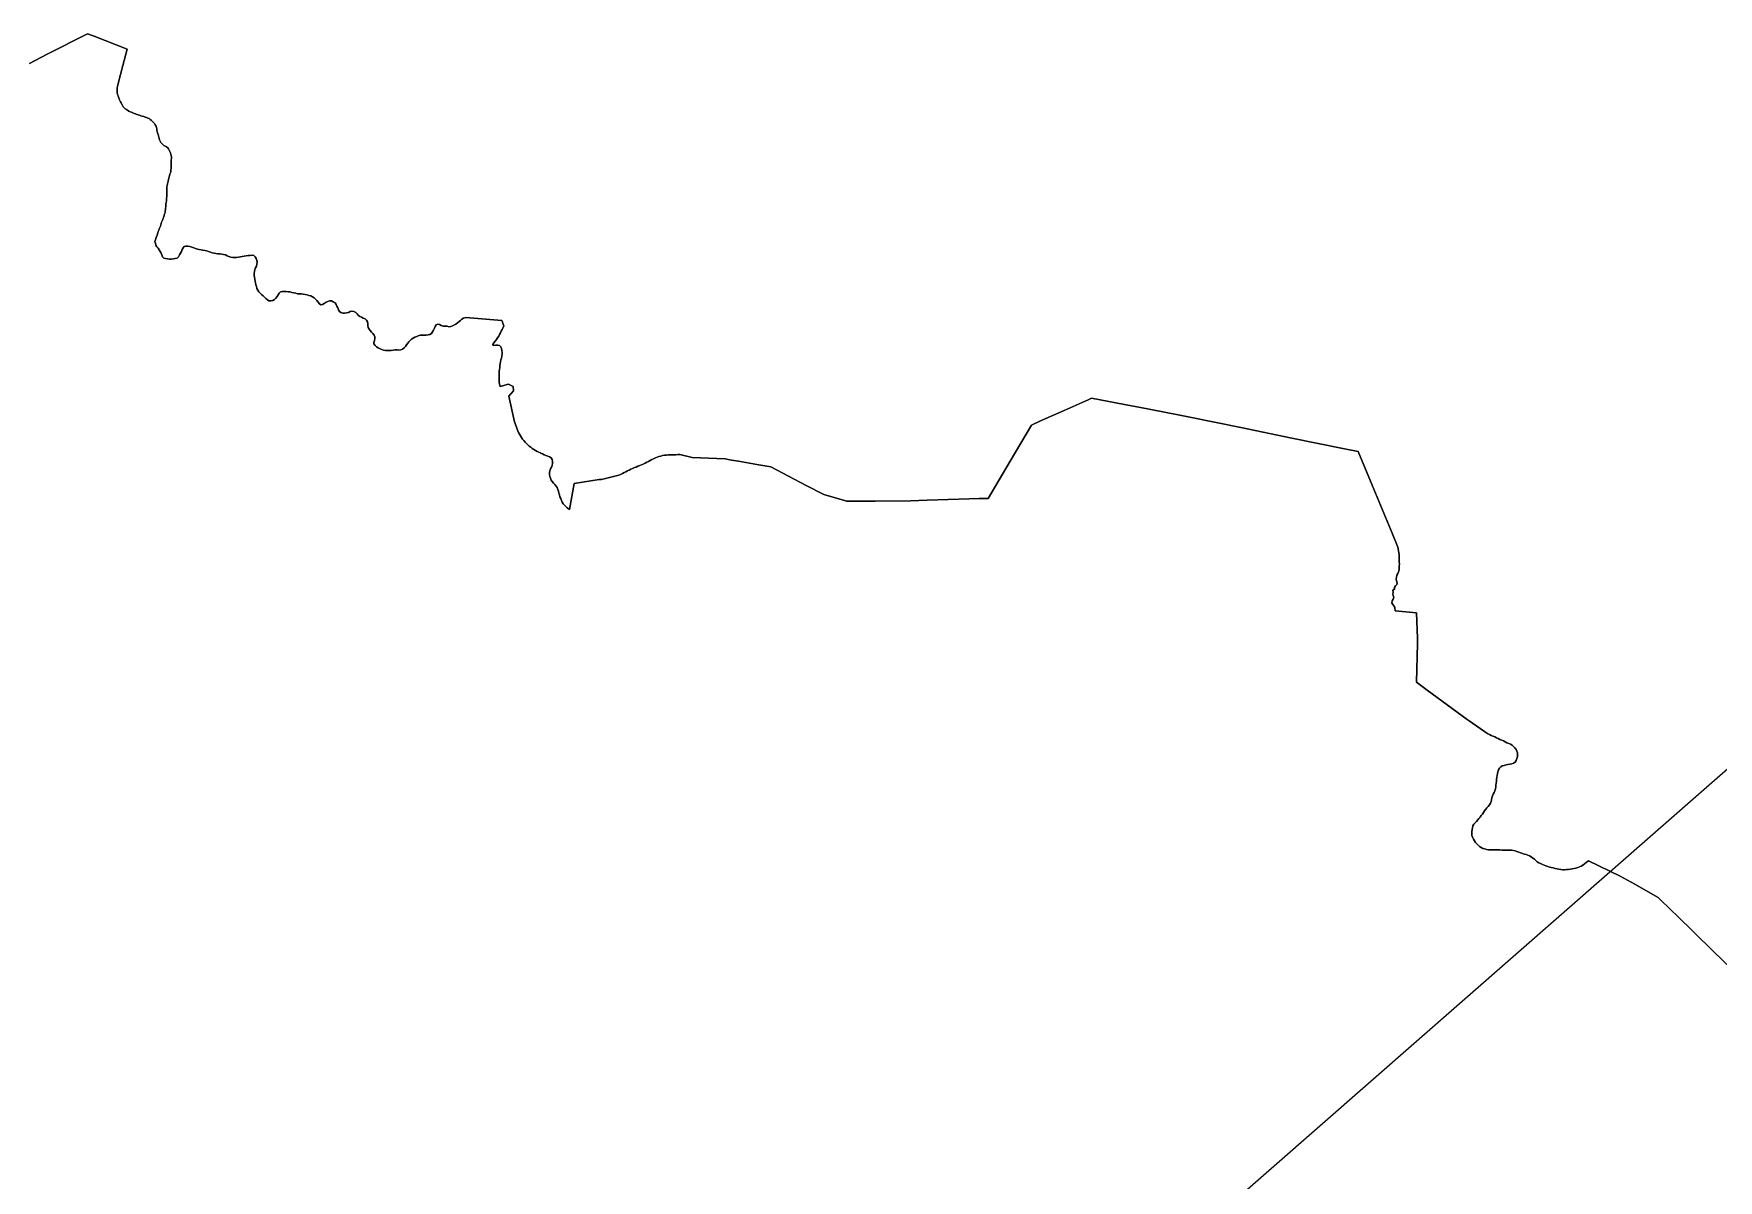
# Model space of a CAD drawing. Extents: x -312 to 667, y -1017 to 963.
# Drawn here: x -139.6 to -0.8, y 509.8 to 604.3 of the extents above; entities that cross this region are included whole.
import ezdxf

# ---------------------------------------------------------------- set-up
doc = ezdxf.new("R2010")
doc.units = 0
doc.header["$MEASUREMENT"] = 0
doc.layers.add('AEROVIAS', color=96, linetype='CONTINUOUS')
doc.layers.add('LINEAS_DE_MAPA', color=7, linetype='CONTINUOUS')

msp = doc.modelspace()

# ---------------------------------------------------------------- linework, layer by layer
at = {"layer": 'AEROVIAS'}
msp.add_line((13.24, 555.28), (-41.58, 507.26), dxfattribs=at)
at = {"layer": 'LINEAS_DE_MAPA', "color": 7}
for points in [[(-19.35, 546.39), (-19.48, 546.45), (-19.62, 546.51), (-19.76, 546.58), (-21.3, 547.64), (-21.46, 547.75), (-24.75, 550.18), (-25.63, 550.83), (-25.56, 554.02), (-25.55, 554.47), (-25.65, 556.54), (-27.4, 556.73), (-27.44, 556.98), (-27.5, 557.12), (-27.59, 557.25), (-27.67, 557.39), (-27.64, 557.54), (-27.57, 557.68), (-27.52, 557.84), (-27.54, 557.91), (-27.56, 557.98), (-27.6, 558.1), (-27.56, 558.26), (-27.58, 558.41), (-27.45, 558.51), (-27.46, 558.64), (-27.38, 558.78), (-27.26, 558.88), (-27.24, 559.03), (-27.28, 559.19), (-27.32, 559.34), (-27.3, 559.5), (-27.25, 559.65), (-27.18, 559.79), (-27.12, 559.94), (-27.07, 560.09), (-27.07, 560.24), (-27.06, 560.4), (-27.05, 560.56), (-27.06, 560.72), (-27.06, 560.87), (-27.08, 561.03), (-27.08, 561.19), (-27.08, 561.35), (-27.1, 561.5), (-27.12, 561.66), (-27.15, 561.82), (-27.17, 561.97), (-27.65, 563.11), (-29.3, 567.07), (-30.46, 569.84), (-31.72, 570.1), (-35.92, 570.96), (-40.12, 571.82), (-44.32, 572.68), (-45.27, 572.88), (-48.53, 573.51), (-48.98, 573.59), (-52.42, 574.25), (-52.71, 574.12), (-54.69, 573.24), (-56.63, 572.37), (-57.38, 572.03), (-59.14, 569.05), (-60.95, 565.99), (-61.68, 565.97), (-62.52, 565.94), (-65.97, 565.83), (-67.35, 565.78), (-70.25, 565.77), (-72.62, 565.75), (-72.79, 565.8), (-74.49, 566.3), (-75.93, 567.05), (-78.85, 568.59), (-80.01, 568.79), (-81.51, 569.05), (-82.1, 569.15), (-82.61, 569.24), (-85.33, 569.35), (-86.35, 569.6), (-86.51, 569.6), (-86.67, 569.59), (-86.83, 569.59), (-86.99, 569.59), (-87.15, 569.59), (-87.3, 569.57), (-87.46, 569.56), (-87.62, 569.54), (-87.77, 569.52), (-87.93, 569.48), (-88.08, 569.44), (-88.23, 569.38), (-88.37, 569.32), (-88.52, 569.26), (-88.66, 569.19), (-88.8, 569.12), (-88.94, 569.04), (-89.08, 568.96), (-89.22, 568.88), (-89.36, 568.81), (-89.5, 568.75), (-89.65, 568.69), (-89.8, 568.63), (-89.94, 568.57), (-90.09, 568.52), (-90.24, 568.46), (-90.38, 568.39), (-90.52, 568.32), (-90.67, 568.25), (-90.81, 568.18), (-90.95, 568.11), (-91.09, 568.03), (-91.23, 567.96), (-91.37, 567.89), (-92.82, 567.55), (-92.99, 567.53), (-95.07, 567.21), (-95.45, 565.06), (-95.64, 565.2), (-95.75, 565.31), (-95.86, 565.43), (-95.96, 565.54), (-96.04, 565.68), (-96.11, 565.82), (-96.17, 565.97), (-96.23, 566.12), (-96.28, 566.27), (-96.32, 566.42), (-96.36, 566.57), (-96.4, 566.73), (-96.46, 566.87), (-96.55, 567), (-96.65, 567.13), (-96.76, 567.25), (-96.86, 567.37), (-96.96, 567.49), (-97.02, 567.64), (-97.06, 567.79), (-97.08, 567.95), (-97.09, 568.11), (-97.06, 568.26), (-97, 568.41), (-96.93, 568.56), (-96.88, 568.71), (-96.85, 568.86), (-96.85, 569.03), (-96.88, 569.19), (-96.96, 569.32), (-97.08, 569.4), (-97.24, 569.46), (-97.39, 569.53), (-97.54, 569.59), (-97.68, 569.66), (-97.83, 569.72), (-97.84, 569.73), (-97.97, 569.79), (-98.11, 569.86), (-98.24, 569.94), (-98.38, 570.02), (-98.51, 570.11), (-98.64, 570.21), (-98.77, 570.3), (-98.89, 570.4), (-99, 570.51), (-99.11, 570.63), (-99.21, 570.75), (-99.31, 570.88), (-99.4, 571), (-99.49, 571.14), (-99.57, 571.27), (-99.64, 571.41), (-99.71, 571.56), (-99.77, 571.7), (-99.82, 571.85), (-99.88, 572), (-99.93, 572.15), (-99.99, 572.3), (-100.45, 574.4), (-100.07, 574.86), (-100.08, 575.21), (-100.47, 575.39), (-101.16, 575.22), (-101.25, 575.51), (-101.25, 575.67), (-101.24, 575.83), (-101.24, 575.99), (-101.25, 576.14), (-101.25, 576.3), (-101.23, 576.46), (-101.21, 576.61), (-101.19, 576.77), (-101.18, 576.93), (-101.17, 577.09), (-101.14, 577.24), (-101.1, 577.4), (-101.06, 577.55), (-101.03, 577.71), (-101.01, 577.79), (-101, 577.86), (-101, 578.02), (-101.01, 578.18), (-101.05, 578.33), (-101.1, 578.49), (-101.21, 578.59), (-101.37, 578.62), (-101.55, 578.61), (-101.73, 578.59), (-101.75, 578.67), (-101.67, 578.8), (-101.56, 578.95), (-101.46, 579.09), (-101.37, 579.22), (-101.28, 579.35), (-101.21, 579.49), (-101.14, 579.64), (-101.07, 579.78), (-101, 579.92), (-100.92, 580.07), (-100.87, 580.21), (-100.9, 580.36), (-100.96, 580.51), (-101.03, 580.66), (-104, 580.9), (-104.18, 580.85), (-104.33, 580.75), (-104.43, 580.66), (-104.55, 580.56), (-104.67, 580.46), (-104.8, 580.36), (-104.93, 580.28), (-105.08, 580.21), (-105.23, 580.16), (-105.38, 580.14), (-105.54, 580.17), (-105.7, 580.18), (-105.86, 580.19), (-106.01, 580.24), (-106.15, 580.33), (-106.29, 580.36), (-106.43, 580.28), (-106.51, 580.15), (-106.58, 580.01), (-106.65, 579.86), (-106.73, 579.72), (-106.83, 579.59), (-106.95, 579.5), (-107.1, 579.46), (-107.26, 579.44), (-107.42, 579.44), (-107.58, 579.45), (-107.74, 579.44), (-107.92, 579.39), (-108.04, 579.34), (-108.18, 579.27), (-108.33, 579.2), (-108.46, 579.12), (-108.58, 579.01), (-108.68, 578.89), (-108.78, 578.77), (-108.87, 578.64), (-108.97, 578.51), (-109.08, 578.4), (-109.21, 578.29), (-109.34, 578.22), (-109.5, 578.21), (-109.66, 578.22), (-109.82, 578.22), (-109.98, 578.21), (-110.13, 578.19), (-110.29, 578.18), (-110.45, 578.18), (-110.61, 578.18), (-110.76, 578.2), (-110.91, 578.25), (-111.06, 578.32), (-111.2, 578.39), (-111.34, 578.48), (-111.47, 578.58), (-111.57, 578.72), (-111.58, 578.84), (-111.52, 579), (-111.49, 579.16), (-111.48, 579.31), (-111.55, 579.45), (-111.66, 579.58), (-111.76, 579.7), (-111.86, 579.82), (-111.96, 579.94), (-112.03, 580.08), (-112.06, 580.24), (-112.06, 580.4), (-112.08, 580.55), (-112.17, 580.68), (-112.29, 580.79), (-112.44, 580.85), (-112.58, 580.92), (-112.72, 580.99), (-112.86, 581.08), (-112.95, 581.21), (-113.06, 581.32), (-113.21, 581.38), (-113.37, 581.42), (-113.52, 581.4), (-113.66, 581.32), (-113.81, 581.27), (-114, 581.25), (-114.13, 581.26), (-114.28, 581.3), (-114.4, 581.4), (-114.48, 581.54), (-114.55, 581.69), (-114.61, 581.84), (-114.68, 581.98), (-114.77, 582.1), (-114.91, 582.19), (-115.06, 582.26), (-115.21, 582.27), (-115.36, 582.22), (-115.51, 582.15), (-115.65, 582.06), (-115.8, 581.96), (-115.93, 581.95), (-116.04, 582.03), (-116.15, 582.16), (-116.26, 582.29), (-116.38, 582.4), (-116.5, 582.51), (-116.63, 582.6), (-116.77, 582.67), (-116.92, 582.72), (-117.07, 582.77), (-117.23, 582.8), (-117.4, 582.83), (-117.54, 582.84), (-117.7, 582.85), (-117.86, 582.86), (-118.01, 582.89), (-118.17, 582.93), (-118.32, 582.97), (-118.47, 583), (-118.63, 583.02), (-118.8, 583.04), (-118.96, 583.05), (-119.12, 583.04), (-119.26, 583), (-119.37, 582.9), (-119.46, 582.77), (-119.55, 582.62), (-119.66, 582.5), (-119.77, 582.38), (-119.9, 582.3), (-120.06, 582.26), (-120.22, 582.28), (-120.34, 582.35), (-120.47, 582.47), (-120.58, 582.58), (-120.7, 582.68), (-120.83, 582.79), (-120.95, 582.89), (-121.06, 583.02), (-121.13, 583.14), (-121.2, 583.29), (-121.25, 583.44), (-121.29, 583.59), (-121.33, 583.75), (-121.36, 583.9), (-121.38, 584.06), (-121.4, 584.22), (-121.42, 584.37), (-121.42, 584.53), (-121.41, 584.69), (-121.38, 584.84), (-121.31, 584.99), (-121.24, 585.13), (-121.2, 585.29), (-121.19, 585.45), (-121.22, 585.6), (-121.28, 585.76), (-121.36, 585.91), (-121.47, 586.01), (-121.61, 586.04), (-121.77, 586.02), (-121.94, 586), (-122.1, 585.98), (-122.26, 585.95), (-122.41, 585.92), (-122.57, 585.89), (-122.72, 585.87), (-122.88, 585.85), (-123.04, 585.84), (-123.2, 585.85), (-123.36, 585.87), (-123.51, 585.92), (-123.65, 585.99), (-123.79, 586.06), (-123.95, 586.1), (-124.1, 586.12), (-124.26, 586.14), (-124.42, 586.15), (-124.58, 586.17), (-124.73, 586.2), (-124.88, 586.24), (-125.03, 586.29), (-125.19, 586.34), (-125.34, 586.38), (-125.49, 586.41), (-125.65, 586.44), (-125.81, 586.47), (-125.96, 586.49), (-126.11, 586.54), (-126.26, 586.59), (-126.41, 586.65), (-126.56, 586.7), (-126.74, 586.74), (-126.89, 586.77), (-127.05, 586.78), (-127.19, 586.74), (-127.29, 586.64), (-127.37, 586.5), (-127.43, 586.34), (-127.51, 586.19), (-127.59, 586.05), (-127.68, 585.91), (-127.79, 585.8), (-127.93, 585.75), (-128.09, 585.72), (-128.25, 585.7), (-128.41, 585.7), (-128.57, 585.72), (-128.74, 585.75), (-128.89, 585.8), (-129, 585.89), (-129.05, 586.05), (-129.1, 586.2), (-129.17, 586.34), (-129.26, 586.47), (-129.35, 586.6), (-129.45, 586.73), (-129.53, 586.86), (-129.57, 587.02), (-129.61, 587.17), (-129.56, 587.31), (-129.5, 587.48), (-129.43, 587.67), (-129.37, 587.87), (-129.33, 587.98), (-129.3, 588.09), (-129.25, 588.2), (-129.2, 588.31), (-129.15, 588.42), (-129.12, 588.53), (-129.09, 588.65), (-129.06, 588.76), (-129.02, 588.87), (-128.97, 588.98), (-128.92, 589.09), (-128.88, 589.2), (-128.84, 589.32), (-128.81, 589.43), (-128.78, 589.55), (-128.76, 589.66), (-128.74, 589.78), (-128.73, 589.9), (-128.72, 590.02), (-128.72, 590.14), (-128.7, 590.25), (-128.69, 590.37), (-128.67, 590.49), (-128.66, 590.61), (-128.65, 590.73), (-128.64, 590.85), (-128.64, 590.96), (-128.63, 591.08), (-128.63, 591.2), (-128.62, 591.32), (-128.62, 591.44), (-128.62, 591.56), (-128.62, 591.68), (-128.6, 591.79), (-128.57, 591.91), (-128.54, 592.02), (-128.51, 592.14), (-128.49, 592.26), (-128.47, 592.37), (-128.45, 592.49), (-128.42, 592.6), (-128.38, 592.72), (-128.34, 592.83), (-128.3, 592.94), (-128.29, 593.06), (-128.28, 593.18), (-128.27, 593.3), (-128.27, 593.42), (-128.27, 593.54), (-128.27, 593.65), (-128.26, 593.77), (-128.26, 593.89), (-128.25, 594.01), (-128.25, 594.13), (-128.26, 594.25), (-128.29, 594.36), (-128.33, 594.48), (-128.38, 594.59), (-128.43, 594.7), (-128.49, 594.8), (-128.56, 594.89), (-128.66, 594.96), (-128.76, 595.02), (-128.87, 595.08), (-128.97, 595.15), (-129.05, 595.23), (-129.13, 595.33), (-129.19, 595.43), (-129.24, 595.53), (-129.26, 595.65), (-129.28, 595.77), (-129.31, 595.88), (-129.35, 595.99), (-129.39, 596.11), (-129.43, 596.22), (-129.46, 596.33), (-129.46, 596.45), (-129.49, 596.57), (-129.51, 596.64), (-129.52, 596.68), (-129.58, 596.79), (-129.65, 596.88), (-129.73, 596.97), (-129.82, 597.06), (-129.9, 597.14), (-129.99, 597.22), (-130.09, 597.29), (-130.19, 597.34), (-130.3, 597.39), (-130.42, 597.42), (-130.53, 597.46), (-130.65, 597.49), (-130.76, 597.53), (-130.87, 597.57), (-130.98, 597.61), (-131.1, 597.64), (-131.21, 597.68), (-131.32, 597.72), (-131.43, 597.76), (-131.54, 597.81), (-131.65, 597.85), (-131.75, 597.91), (-131.86, 597.98), (-131.96, 598.04), (-132.06, 598.11), (-132.15, 598.18), (-132.22, 598.27), (-132.28, 598.37), (-132.34, 598.48), (-132.4, 598.58), (-132.46, 598.68), (-132.51, 598.79), (-132.56, 598.9), (-132.59, 599.01), (-132.63, 599.13), (-132.66, 599.24), (-132.71, 599.36), (-132.73, 599.47), (-132.73, 599.59), (-132.72, 599.71), (-132.71, 599.82), (-132.69, 599.94), (-132.67, 600.06), (-132.65, 600.18), (-132.26, 601.68), (-131.91, 603.01), (-134.63, 604.08), (-135.18, 604.29), (-138.48, 602.6), (-139.96, 601.84)], [(-139.96, 601.84), (-138.48, 602.6), (-135.18, 604.29), (-134.63, 604.08), (-131.91, 603.01), (-132.26, 601.68), (-132.65, 600.18), (-132.67, 600.06), (-132.69, 599.94), (-132.71, 599.82), (-132.72, 599.71), (-132.73, 599.59), (-132.73, 599.47), (-132.71, 599.36), (-132.66, 599.24), (-132.63, 599.13), (-132.59, 599.01), (-132.56, 598.9), (-132.51, 598.79), (-132.46, 598.68), (-132.4, 598.58), (-132.34, 598.48), (-132.28, 598.37), (-132.22, 598.27), (-132.15, 598.18), (-132.06, 598.11), (-131.96, 598.04), (-131.86, 597.98), (-131.75, 597.91), (-131.65, 597.85), (-131.54, 597.81), (-131.43, 597.76), (-131.32, 597.72), (-131.21, 597.68), (-131.1, 597.64), (-130.98, 597.61), (-130.87, 597.57), (-130.76, 597.53), (-130.65, 597.49), (-130.53, 597.46), (-130.42, 597.42), (-130.3, 597.39), (-130.19, 597.34), (-130.09, 597.29), (-129.99, 597.22), (-129.9, 597.14), (-129.82, 597.06), (-129.73, 596.97), (-129.65, 596.88), (-129.58, 596.79), (-129.52, 596.68), (-129.51, 596.64), (-129.49, 596.57), (-129.46, 596.45), (-129.46, 596.33), (-129.43, 596.22), (-129.39, 596.11), (-129.35, 595.99), (-129.31, 595.88), (-129.28, 595.77), (-129.26, 595.65), (-129.24, 595.53), (-129.19, 595.43), (-129.13, 595.33), (-129.05, 595.23), (-128.97, 595.15), (-128.87, 595.08), (-128.76, 595.02), (-128.66, 594.96), (-128.56, 594.89), (-128.49, 594.8), (-128.43, 594.7), (-128.38, 594.59), (-128.33, 594.48), (-128.29, 594.36), (-128.26, 594.25), (-128.25, 594.13), (-128.25, 594.01), (-128.26, 593.89), (-128.26, 593.77), (-128.27, 593.65), (-128.27, 593.54), (-128.27, 593.42), (-128.27, 593.3), (-128.28, 593.18), (-128.29, 593.06), (-128.3, 592.94), (-128.34, 592.83), (-128.38, 592.72), (-128.42, 592.6), (-128.45, 592.49), (-128.47, 592.37), (-128.49, 592.26), (-128.51, 592.14), (-128.54, 592.02), (-128.57, 591.91), (-128.6, 591.79), (-128.62, 591.68), (-128.62, 591.56), (-128.62, 591.44), (-128.62, 591.32), (-128.63, 591.2), (-128.63, 591.08), (-128.64, 590.96), (-128.64, 590.85), (-128.65, 590.73), (-128.66, 590.61), (-128.67, 590.49), (-128.69, 590.37), (-128.7, 590.25), (-128.72, 590.14), (-128.72, 590.02), (-128.73, 589.9), (-128.74, 589.78), (-128.76, 589.66), (-128.78, 589.55), (-128.81, 589.43), (-128.84, 589.32), (-128.88, 589.2), (-128.92, 589.09), (-128.97, 588.98), (-129.02, 588.87), (-129.06, 588.76), (-129.09, 588.65), (-129.12, 588.53), (-129.15, 588.42), (-129.2, 588.31), (-129.25, 588.2), (-129.3, 588.09), (-129.33, 587.98), (-129.37, 587.87), (-129.43, 587.67), (-129.5, 587.48), (-129.56, 587.31), (-129.61, 587.17), (-129.57, 587.02), (-129.53, 586.86), (-129.45, 586.73), (-129.35, 586.6), (-129.26, 586.47), (-129.17, 586.34), (-129.1, 586.2), (-129.05, 586.05), (-129, 585.89), (-128.89, 585.8), (-128.74, 585.75), (-128.57, 585.72), (-128.41, 585.7), (-128.25, 585.7), (-128.09, 585.72), (-127.93, 585.75), (-127.79, 585.8), (-127.68, 585.91), (-127.59, 586.05), (-127.51, 586.19), (-127.43, 586.34), (-127.37, 586.5), (-127.29, 586.64), (-127.19, 586.74), (-127.05, 586.78), (-126.89, 586.77), (-126.74, 586.74), (-126.56, 586.7), (-126.41, 586.65), (-126.26, 586.59), (-126.11, 586.54), (-125.96, 586.49), (-125.81, 586.47), (-125.65, 586.44), (-125.49, 586.41), (-125.34, 586.38), (-125.19, 586.34), (-125.03, 586.29), (-124.88, 586.24), (-124.73, 586.2), (-124.58, 586.17), (-124.42, 586.15), (-124.26, 586.14), (-124.1, 586.12), (-123.95, 586.1), (-123.79, 586.06), (-123.65, 585.99), (-123.51, 585.92), (-123.36, 585.87), (-123.2, 585.85), (-123.04, 585.84), (-122.88, 585.85), (-122.72, 585.87), (-122.57, 585.89), (-122.41, 585.92), (-122.26, 585.95), (-122.1, 585.98), (-121.94, 586), (-121.77, 586.02), (-121.61, 586.04), (-121.47, 586.01), (-121.36, 585.91), (-121.28, 585.76), (-121.22, 585.6), (-121.19, 585.45), (-121.2, 585.29), (-121.24, 585.13), (-121.31, 584.99), (-121.38, 584.84), (-121.41, 584.69), (-121.42, 584.53), (-121.42, 584.37), (-121.4, 584.22), (-121.38, 584.06), (-121.36, 583.9), (-121.33, 583.75), (-121.29, 583.59), (-121.25, 583.44), (-121.2, 583.29), (-121.13, 583.14), (-121.06, 583.02), (-120.95, 582.89), (-120.83, 582.79), (-120.7, 582.68), (-120.58, 582.58), (-120.47, 582.47), (-120.34, 582.35), (-120.22, 582.28), (-120.06, 582.26), (-119.9, 582.3), (-119.77, 582.38), (-119.66, 582.5), (-119.55, 582.62), (-119.46, 582.77), (-119.37, 582.9), (-119.26, 583), (-119.12, 583.04), (-118.96, 583.05), (-118.8, 583.04), (-118.63, 583.02), (-118.47, 583), (-118.32, 582.97), (-118.17, 582.93), (-118.01, 582.89), (-117.86, 582.86), (-117.7, 582.85), (-117.54, 582.84), (-117.4, 582.83), (-117.23, 582.8), (-117.07, 582.77), (-116.92, 582.72), (-116.77, 582.67), (-116.63, 582.6), (-116.5, 582.51), (-116.38, 582.4), (-116.26, 582.29), (-116.15, 582.16), (-116.04, 582.03), (-115.93, 581.95), (-115.8, 581.96), (-115.65, 582.06), (-115.51, 582.15), (-115.36, 582.22), (-115.21, 582.27), (-115.06, 582.26), (-114.91, 582.19), (-114.77, 582.1), (-114.68, 581.98), (-114.61, 581.84), (-114.55, 581.69), (-114.48, 581.54), (-114.4, 581.4), (-114.28, 581.3), (-114.13, 581.26), (-114, 581.25), (-113.81, 581.27), (-113.66, 581.32), (-113.52, 581.4), (-113.37, 581.42), (-113.21, 581.38), (-113.06, 581.32), (-112.95, 581.21), (-112.86, 581.08), (-112.72, 580.99), (-112.58, 580.92), (-112.44, 580.85), (-112.29, 580.79), (-112.17, 580.68), (-112.08, 580.55), (-112.06, 580.4), (-112.06, 580.24), (-112.03, 580.08), (-111.96, 579.94), (-111.86, 579.82), (-111.76, 579.7), (-111.66, 579.58), (-111.55, 579.45), (-111.48, 579.31), (-111.49, 579.16), (-111.52, 579), (-111.58, 578.84), (-111.57, 578.72), (-111.47, 578.58), (-111.34, 578.48), (-111.2, 578.39), (-111.06, 578.32), (-110.91, 578.25), (-110.76, 578.2), (-110.61, 578.18), (-110.45, 578.18), (-110.29, 578.18), (-110.13, 578.19), (-109.98, 578.21), (-109.82, 578.22), (-109.66, 578.22), (-109.5, 578.21), (-109.34, 578.22), (-109.21, 578.29), (-109.08, 578.4), (-108.97, 578.51), (-108.87, 578.64), (-108.78, 578.77), (-108.68, 578.89), (-108.58, 579.01), (-108.46, 579.12), (-108.33, 579.2), (-108.18, 579.27), (-108.04, 579.34), (-107.92, 579.39), (-107.74, 579.44), (-107.58, 579.45), (-107.42, 579.44), (-107.26, 579.44), (-107.1, 579.46), (-106.95, 579.5), (-106.83, 579.59), (-106.73, 579.72), (-106.65, 579.86), (-106.58, 580.01), (-106.51, 580.15), (-106.43, 580.28), (-106.29, 580.36), (-106.15, 580.33), (-106.01, 580.24), (-105.86, 580.19), (-105.7, 580.18), (-105.54, 580.17), (-105.38, 580.14), (-105.23, 580.16), (-105.08, 580.21), (-104.93, 580.28), (-104.8, 580.36), (-104.67, 580.46), (-104.55, 580.56), (-104.43, 580.66), (-104.33, 580.75), (-104.18, 580.85), (-104, 580.9), (-101.03, 580.66), (-100.96, 580.51), (-100.9, 580.36), (-100.87, 580.21), (-100.92, 580.07), (-101, 579.92), (-101.07, 579.78), (-101.14, 579.64), (-101.21, 579.49), (-101.28, 579.35), (-101.37, 579.22), (-101.46, 579.09), (-101.56, 578.95), (-101.67, 578.8), (-101.75, 578.67), (-101.73, 578.59), (-101.55, 578.61), (-101.37, 578.62), (-101.21, 578.59), (-101.1, 578.49), (-101.05, 578.33), (-101.01, 578.18), (-101, 578.02), (-101, 577.86), (-101.01, 577.79), (-101.03, 577.71), (-101.06, 577.55), (-101.1, 577.4), (-101.14, 577.24), (-101.17, 577.09), (-101.18, 576.93), (-101.19, 576.77), (-101.21, 576.61), (-101.23, 576.46), (-101.25, 576.3), (-101.25, 576.14), (-101.24, 575.99), (-101.24, 575.83), (-101.25, 575.67), (-101.25, 575.51), (-101.16, 575.22), (-100.47, 575.39), (-100.08, 575.21), (-100.07, 574.86), (-100.45, 574.4), (-99.99, 572.3), (-99.93, 572.15), (-99.88, 572), (-99.82, 571.85), (-99.77, 571.7), (-99.71, 571.56), (-99.64, 571.41), (-99.57, 571.27), (-99.49, 571.14), (-99.4, 571), (-99.31, 570.88), (-99.21, 570.75), (-99.11, 570.63), (-99, 570.51), (-98.89, 570.4), (-98.77, 570.3), (-98.64, 570.21), (-98.51, 570.11), (-98.38, 570.02), (-98.24, 569.94), (-98.11, 569.86), (-97.97, 569.79), (-97.84, 569.73), (-97.83, 569.72), (-97.68, 569.66), (-97.54, 569.59), (-97.39, 569.53), (-97.24, 569.46), (-97.08, 569.4), (-96.96, 569.32), (-96.88, 569.19), (-96.85, 569.03), (-96.85, 568.86), (-96.88, 568.71), (-96.93, 568.56), (-97, 568.41), (-97.06, 568.26), (-97.09, 568.11), (-97.08, 567.95), (-97.06, 567.79), (-97.02, 567.64), (-96.96, 567.49), (-96.86, 567.37), (-96.76, 567.25), (-96.65, 567.13), (-96.55, 567), (-96.46, 566.87), (-96.4, 566.73), (-96.36, 566.57), (-96.32, 566.42), (-96.28, 566.27), (-96.23, 566.12), (-96.17, 565.97), (-96.11, 565.82), (-96.04, 565.68), (-95.96, 565.54), (-95.86, 565.43), (-95.75, 565.31), (-95.64, 565.2), (-95.45, 565.06), (-95.07, 567.21), (-92.99, 567.53), (-92.82, 567.55), (-91.37, 567.89), (-91.23, 567.96), (-91.09, 568.03), (-90.95, 568.11), (-90.81, 568.18), (-90.67, 568.25), (-90.52, 568.32), (-90.38, 568.39), (-90.24, 568.46), (-90.09, 568.52), (-89.94, 568.57), (-89.8, 568.63), (-89.65, 568.69), (-89.5, 568.75), (-89.36, 568.81), (-89.22, 568.88), (-89.08, 568.96), (-88.94, 569.04), (-88.8, 569.12), (-88.66, 569.19), (-88.52, 569.26), (-88.37, 569.32), (-88.23, 569.38), (-88.08, 569.44), (-87.93, 569.48), (-87.77, 569.52), (-87.62, 569.54), (-87.46, 569.56), (-87.3, 569.57), (-87.15, 569.59), (-86.99, 569.59), (-86.83, 569.59), (-86.67, 569.59), (-86.51, 569.6), (-86.35, 569.6), (-85.33, 569.35), (-82.61, 569.24), (-82.1, 569.15), (-81.51, 569.05), (-80.01, 568.79), (-78.85, 568.59), (-75.93, 567.05), (-74.49, 566.3), (-72.79, 565.8), (-72.62, 565.75), (-70.25, 565.77), (-67.35, 565.78), (-65.97, 565.83), (-62.52, 565.94), (-61.68, 565.97), (-60.95, 565.99), (-59.14, 569.05), (-57.38, 572.03), (-56.63, 572.37), (-54.69, 573.24), (-52.71, 574.12), (-52.42, 574.25), (-48.98, 573.59), (-48.53, 573.51), (-45.27, 572.88), (-44.32, 572.68), (-40.12, 571.82), (-35.92, 570.96), (-31.72, 570.1), (-30.46, 569.84), (-29.3, 567.07), (-27.65, 563.11), (-27.17, 561.97), (-27.15, 561.82), (-27.12, 561.66), (-27.1, 561.5), (-27.08, 561.35), (-27.08, 561.19), (-27.08, 561.03), (-27.06, 560.87), (-27.06, 560.72), (-27.05, 560.56), (-27.06, 560.4), (-27.07, 560.24), (-27.07, 560.09), (-27.12, 559.94), (-27.18, 559.79), (-27.25, 559.65), (-27.3, 559.5), (-27.32, 559.34), (-27.28, 559.19), (-27.24, 559.03), (-27.26, 558.88), (-27.38, 558.78), (-27.46, 558.64), (-27.45, 558.51), (-27.58, 558.41), (-27.56, 558.26), (-27.6, 558.1), (-27.56, 557.98), (-27.54, 557.91), (-27.52, 557.84), (-27.57, 557.68), (-27.64, 557.54), (-27.67, 557.39), (-27.59, 557.25), (-27.5, 557.12), (-27.44, 556.98), (-27.4, 556.73), (-25.65, 556.54), (-25.55, 554.47), (-25.56, 554.02), (-25.63, 550.83), (-24.75, 550.18), (-21.46, 547.75), (-21.3, 547.64), (-19.76, 546.58), (-19.62, 546.51), (-19.48, 546.45), (-19.35, 546.39), (-19.33, 546.38), (-19.19, 546.32), (-19.04, 546.25), (-18.9, 546.19), (-18.76, 546.12), (-18.61, 546.06), (-18.47, 545.99), (-18.33, 545.92), (-18.19, 545.85), (-18.04, 545.79), (-17.9, 545.72), (-17.77, 545.64), (-17.76, 545.64), (-17.64, 545.54), (-17.53, 545.43), (-17.43, 545.3), (-17.36, 545.16), (-17.31, 545.01), (-17.31, 544.85), (-17.33, 544.7), (-17.38, 544.54), (-17.44, 544.39), (-17.52, 544.25), (-17.64, 544.16), (-17.78, 544.11), (-17.94, 544.08), (-18.11, 544.06), (-18.26, 544.02), (-18.42, 543.98), (-18.57, 543.94), (-18.7, 543.86), (-18.81, 543.74), (-18.89, 543.6), (-18.94, 543.45), (-18.97, 543.3), (-19, 543.14), (-19.02, 542.98), (-19.04, 542.83), (-19.06, 542.67), (-19.08, 542.51), (-19.09, 542.35), (-19.11, 542.2), (-19.14, 542.04), (-19.18, 541.89), (-19.24, 541.75), (-19.31, 541.6), (-19.38, 541.46), (-19.44, 541.31), (-19.46, 541.15), (-19.49, 541), (-19.54, 540.85), (-19.62, 540.72), (-19.73, 540.6), (-19.84, 540.48), (-19.94, 540.36), (-20.03, 540.23), (-20.11, 540.1), (-20.2, 539.97), (-20.3, 539.84), (-20.4, 539.72), (-20.5, 539.6), (-20.6, 539.48), (-20.71, 539.36), (-20.82, 539.24), (-20.93, 539.12), (-20.99, 538.99), (-21.03, 538.83), (-21.06, 538.68), (-21.07, 538.51), (-21.08, 538.35), (-21.07, 538.2), (-21.02, 538.05), (-20.95, 537.9), (-20.87, 537.76), (-20.78, 537.63), (-20.68, 537.52), (-20.57, 537.4), (-20.45, 537.3), (-20.32, 537.21), (-20.17, 537.14), (-20.02, 537.09), (-19.87, 537.05), (-19.71, 537.03), (-19.56, 537.03), (-19.4, 537.02), (-19.24, 537.02), (-19.08, 537.02), (-18.92, 537.02), (-18.76, 537.01), (-18.61, 537), (-18.45, 536.99), (-18.29, 536.98), (-18.13, 536.98), (-17.97, 536.99), (-17.81, 536.99), (-17.66, 536.97), (-17.51, 536.94), (-17.36, 536.89), (-17.21, 536.83), (-17.06, 536.77), (-16.91, 536.72), (-16.77, 536.66), (-16.61, 536.62), (-16.46, 536.57), (-16.32, 536.51), (-16.18, 536.43), (-16.05, 536.34), (-15.92, 536.25), (-15.81, 536.14), (-15.69, 536.04), (-15.56, 535.95), (-15.41, 535.88), (-15.27, 535.82), (-15.12, 535.76), (-14.97, 535.7), (-14.83, 535.64), (-14.68, 535.59), (-14.53, 535.55), (-14.37, 535.52), (-14.21, 535.49), (-14.06, 535.46), (-13.91, 535.43), (-13.75, 535.4), (-13.59, 535.38), (-13.44, 535.38), (-13.28, 535.39), (-13.12, 535.4), (-12.96, 535.42), (-12.81, 535.44), (-12.65, 535.47), (-12.5, 535.51), (-12.35, 535.55), (-12.2, 535.61), (-12.06, 535.68), (-11.93, 535.76), (-11.8, 535.86), (-11.67, 535.96), (-11.48, 536.11), (-8.85, 534.85), (-7.66, 534.18), (-5.97, 533.23), (-5.73, 533.09), (-4.55, 531.94), (-4.25, 531.65), (-1.18, 528.67), (1.89, 525.69)], [(1.89, 525.69), (-1.18, 528.67), (-4.25, 531.65), (-4.55, 531.94), (-5.73, 533.09), (-5.97, 533.23), (-7.66, 534.18), (-8.85, 534.85), (-11.48, 536.11), (-11.67, 535.96), (-11.8, 535.86), (-11.93, 535.76), (-12.06, 535.68), (-12.2, 535.61), (-12.35, 535.55), (-12.5, 535.51), (-12.65, 535.47), (-12.81, 535.44), (-12.96, 535.42), (-13.12, 535.4), (-13.28, 535.39), (-13.44, 535.38), (-13.59, 535.38), (-13.75, 535.4), (-13.91, 535.43), (-14.06, 535.46), (-14.21, 535.49), (-14.37, 535.52), (-14.53, 535.55), (-14.68, 535.59), (-14.83, 535.64), (-14.97, 535.7), (-15.12, 535.76), (-15.27, 535.82), (-15.41, 535.88), (-15.56, 535.95), (-15.69, 536.04), (-15.81, 536.14), (-15.92, 536.25), (-16.05, 536.34), (-16.18, 536.43), (-16.32, 536.51), (-16.46, 536.57), (-16.61, 536.62), (-16.77, 536.66), (-16.91, 536.72), (-17.06, 536.77), (-17.21, 536.83), (-17.36, 536.89), (-17.51, 536.94), (-17.66, 536.97), (-17.81, 536.99), (-17.97, 536.99), (-18.13, 536.98), (-18.29, 536.98), (-18.45, 536.99), (-18.61, 537), (-18.76, 537.01), (-18.92, 537.02), (-19.08, 537.02), (-19.24, 537.02), (-19.4, 537.02), (-19.56, 537.03), (-19.71, 537.03), (-19.87, 537.05), (-20.02, 537.09), (-20.17, 537.14), (-20.32, 537.21), (-20.45, 537.3), (-20.57, 537.4), (-20.68, 537.52), (-20.78, 537.63), (-20.87, 537.76), (-20.95, 537.9), (-21.02, 538.05), (-21.07, 538.2), (-21.08, 538.35), (-21.07, 538.51), (-21.06, 538.68), (-21.03, 538.83), (-20.99, 538.99), (-20.93, 539.12), (-20.82, 539.24), (-20.71, 539.36), (-20.6, 539.48), (-20.5, 539.6), (-20.4, 539.72), (-20.3, 539.84), (-20.2, 539.97), (-20.11, 540.1), (-20.03, 540.23), (-19.94, 540.36), (-19.84, 540.48), (-19.73, 540.6), (-19.62, 540.72), (-19.54, 540.85), (-19.49, 541), (-19.46, 541.15), (-19.44, 541.31), (-19.38, 541.46), (-19.31, 541.6), (-19.24, 541.75), (-19.18, 541.89), (-19.14, 542.04), (-19.11, 542.2), (-19.09, 542.35), (-19.08, 542.51), (-19.06, 542.67), (-19.04, 542.83), (-19.02, 542.98), (-19, 543.14), (-18.97, 543.3), (-18.94, 543.45), (-18.89, 543.6), (-18.81, 543.74), (-18.7, 543.86), (-18.57, 543.94), (-18.42, 543.98), (-18.26, 544.02), (-18.11, 544.06), (-17.94, 544.08), (-17.78, 544.11), (-17.64, 544.16), (-17.52, 544.25), (-17.44, 544.39), (-17.38, 544.54), (-17.33, 544.7), (-17.31, 544.85), (-17.31, 545.01), (-17.36, 545.16), (-17.43, 545.3), (-17.53, 545.43), (-17.64, 545.54), (-17.76, 545.64), (-17.77, 545.64), (-17.9, 545.72), (-18.04, 545.79), (-18.19, 545.85), (-18.33, 545.92), (-18.47, 545.99), (-18.61, 546.06), (-18.76, 546.12), (-18.9, 546.19), (-19.04, 546.25), (-19.19, 546.32), (-19.33, 546.38), (-19.35, 546.39)]]:
    msp.add_lwpolyline(points, dxfattribs=at)

doc.saveas('drawing.dxf')
